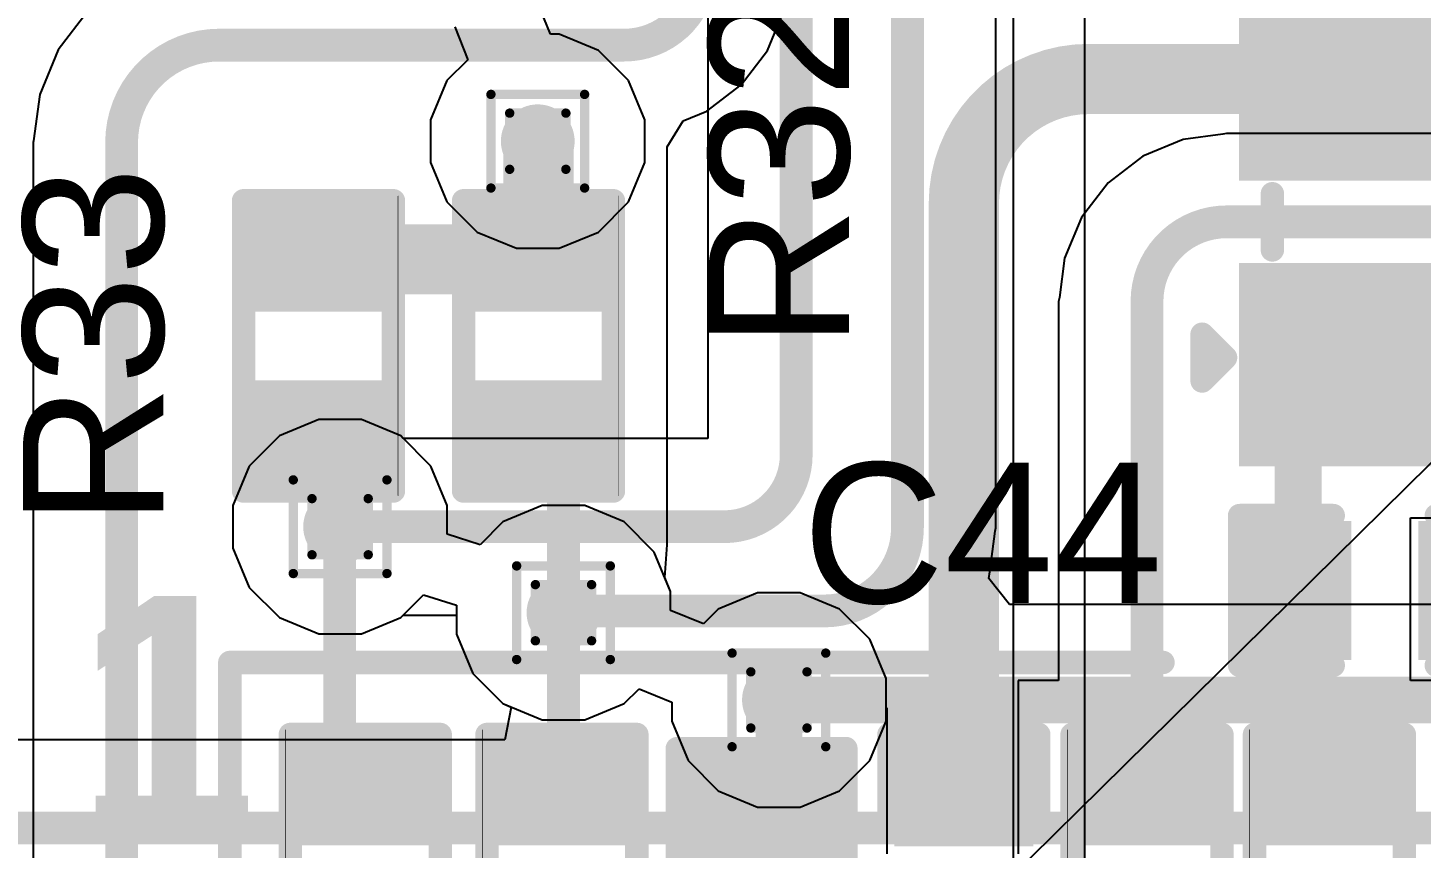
# Model space of a CAD drawing. Header units: inches. Extents: x -12 to 5357, y -8 to 5291.
# Drawn here: x 24.15 to 31.7, y 36.71 to 41.16 of the extents above; entities that cross this region are included whole.
import ezdxf

# ---------------------------------------------------------------- set-up
doc = ezdxf.new("R2010")
doc.units = ezdxf.units.IN
for name, color, linetype in [('Bottom Layer', 5, 'Continuous'), ('Drill Drawing', 1, 'Continuous'), ('Ground', 16, 'Continuous'), ('Power', 76, 'Continuous'), ('Top Layer', 1, 'Continuous'), ('Top Overlay', 2, 'Continuous'), ('Top Paste', 8, 'Continuous'), ('Top Solder', 216, 'Continuous'), ('Via Holes', 16, 'Continuous')]:
    doc.layers.add(name, color=color, linetype=linetype)
doc.styles.add('Arial', font='', dxfattribs={"height": 0.2})
doc.styles.add('Arial_Bold', font='', dxfattribs={"height": 0.2})
doc.styles.get('Arial').set_extended_font_data('Arial')
doc.styles.get('Arial_Bold').set_extended_font_data('Arial', bold=True)

# ---------------------------------------------------------------- blocks, each defined once
blk = doc.blocks.new('SMD2520_4P_1')
at = {"layer": 'Top Layer'}
for points in [[(-1.425, 1.225), (-0.425, 1.225), (-0.425, 0.325), (-1.425, 0.325)], [(0.425, 1.225), (1.425, 1.225), (1.425, 0.325), (0.425, 0.325)], [(-1.425, -0.325), (-0.425, -0.325), (-0.425, -1.225), (-1.425, -1.225)], [(0.425, -0.325), (1.425, -0.325), (1.425, -1.225), (0.425, -1.225)]]:
    blk.add_hatch(color=1, dxfattribs=at).paths.add_polyline_path(points)
at = {"layer": 'Top Paste'}
for points in [[(-1.425, 1.225), (-0.425, 1.225), (-0.425, 0.325), (-1.425, 0.325)], [(0.425, 1.225), (1.425, 1.225), (1.425, 0.325), (0.425, 0.325)], [(-1.425, -0.325), (-0.425, -0.325), (-0.425, -1.225), (-1.425, -1.225)], [(0.425, -0.325), (1.425, -0.325), (1.425, -1.225), (0.425, -1.225)]]:
    blk.add_hatch(color=8, dxfattribs=at).paths.add_polyline_path(points)
at = {"layer": 'Top Solder'}
for points in [[(-1.5266, 1.3266), (-0.3234, 1.3266), (-0.3234, 0.2234), (-1.5266, 0.2234)], [(0.3234, 1.3266), (1.5266, 1.3266), (1.5266, 0.2234), (0.3234, 0.2234)], [(-1.5266, -0.2234), (-0.3234, -0.2234), (-0.3234, -1.3266), (-1.5266, -1.3266)], [(0.3234, -0.2234), (1.5266, -0.2234), (1.5266, -1.3266), (0.3234, -1.3266)]]:
    blk.add_hatch(color=216, dxfattribs=at).paths.add_polyline_path(points)
at = {"layer": 'Top Overlay', "const_width": 0.127}
for points in [[(-0.2286, 1.0922), (0.2032, 1.0922)], [(-1.3462, -0.1524), (-1.3462, 0.1524)], [(1.3462, 0.1524), (1.3462, -0.1524)], [(-1.7272, -0.6096), (-1.6002, -0.7366)], [(-1.7272, -0.8636), (-1.7272, -0.6096)], [(-1.7272, -0.8636), (-1.6002, -0.7366)], [(-0.2286, -1.0922), (0.2032, -1.0922)]]:
    blk.add_lwpolyline(points, dxfattribs=at)
at = {"layer": 'Top Overlay', "const_width": 0.0635}
for points in [[(-0.2604, 1.0922, 1), (-0.1969, 1.0922, 1)], [(0.1714, 1.0922, 1), (0.2349, 1.0922, 1)], [(-1.378, 0.1524, 1), (-1.3144, 0.1524, 1)], [(1.3144, 0.1524, 1), (1.378, 0.1524, 1)], [(-1.378, -0.1524, 1), (-1.3145, -0.1524, 1)], [(1.3145, -0.1524, 1), (1.378, -0.1524, 1)], [(-1.759, -0.6096, 1), (-1.6955, -0.6096, 1)], [(-1.759, -0.6096, 1), (-1.6955, -0.6096, 1)], [(-1.632, -0.7366, 1), (-1.5684, -0.7366, 1)], [(-1.632, -0.7366, 1), (-1.5684, -0.7366, 1)], [(-1.759, -0.8636, 1), (-1.6955, -0.8636, 1)], [(-1.759, -0.8636, 1), (-1.6955, -0.8636, 1)], [(-0.2604, -1.0922, 1), (-0.1969, -1.0922, 1)], [(0.1714, -1.0922, 1), (0.2349, -1.0922, 1)]]:
    blk.add_lwpolyline(points, format="xyb", close=True, dxfattribs=at)
blk = doc.blocks.new('IND_0402_8')
at = {"layer": 'Top Layer'}
for points in [[(-0.55, 0.3), (-0.15, 0.3), (-0.15, -0.3), (-0.55, -0.3)], [(0.15, 0.3), (0.55, 0.3), (0.55, -0.3), (0.15, -0.3)]]:
    blk.add_hatch(color=1, dxfattribs=at).paths.add_polyline_path(points)
at = {"layer": 'Top Paste'}
for points in [[(-0.55, 0.3), (-0.15, 0.3), (-0.15, -0.3), (-0.55, -0.3)], [(0.15, 0.3), (0.55, 0.3), (0.55, -0.3), (0.15, -0.3)]]:
    blk.add_hatch(color=8, dxfattribs=at).paths.add_polyline_path(points)
at = {"layer": 'Top Solder'}
for points in [[(-0.6516, 0.4016), (-0.0484, 0.4016), (-0.0484, -0.4016), (-0.6516, -0.4016)], [(0.0484, 0.4016), (0.6516, 0.4016), (0.6516, -0.4016), (0.0484, -0.4016)]]:
    blk.add_hatch(color=216, dxfattribs=at).paths.add_polyline_path(points)
at = {"layer": 'Top Overlay', "const_width": 0.127}
for points in [[(-0.3048, 0.4572), (-0.7112, 0.4572)], [(-0.7112, -0.4572), (-0.7112, 0.4572)], [(0.7112, 0.4572), (-0.3048, 0.4572)], [(0.7112, -0.4572), (0.7112, 0.4572)], [(-0.3048, -0.4572), (-0.7112, -0.4572)], [(0.7112, -0.4572), (-0.3048, -0.4572)]]:
    blk.add_lwpolyline(points, dxfattribs=at)
at = {"layer": 'Top Overlay', "const_width": 0.0635}
for points in [[(-0.7429, 0.4572, 1), (-0.6794, 0.4572, 1)], [(-0.7429, 0.4572, 1), (-0.6794, 0.4572, 1)], [(-0.3366, 0.4572, 1), (-0.2731, 0.4572, 1)], [(-0.3366, 0.4572, 1), (-0.2731, 0.4572, 1)], [(0.6794, 0.4572, 1), (0.7429, 0.4572, 1)], [(0.6794, 0.4572, 1), (0.7429, 0.4572, 1)], [(-0.7429, -0.4572, 1), (-0.6794, -0.4572, 1)], [(-0.7429, -0.4572, 1), (-0.6794, -0.4572, 1)], [(-0.3366, -0.4572, 1), (-0.2731, -0.4572, 1)], [(-0.3366, -0.4572, 1), (-0.2731, -0.4572, 1)], [(0.6794, -0.4572, 1), (0.7429, -0.4572, 1)], [(0.6794, -0.4572, 1), (0.7429, -0.4572, 1)]]:
    blk.add_lwpolyline(points, format="xyb", close=True, dxfattribs=at)
blk = doc.blocks.new('14_VSON__4_3__20')
at = {"layer": 'Top Solder'}
blk.add_line((-0.8678, -2.2778), (-5350.8161, -5279.0699), dxfattribs=at)
blk = doc.blocks.new('R___0402_31')
at = {"layer": 'Top Layer'}
for points in [[(-0.6985, -0.3175), (-0.6985, 0.3175), (-0.2413, 0.3175), (-0.2413, -0.3175)], [(0.2413, -0.3175), (0.2413, 0.3175), (0.6985, 0.3175), (0.6985, -0.3175)]]:
    blk.add_hatch(color=1, dxfattribs=at).paths.add_polyline_path(points)
at = {"layer": 'Top Paste'}
for points in [[(-0.6985, -0.3175), (-0.6985, 0.3175), (-0.2413, 0.3175), (-0.2413, -0.3175)], [(0.2413, -0.3175), (0.2413, 0.3175), (0.6985, 0.3175), (0.6985, -0.3175)]]:
    blk.add_hatch(color=8, dxfattribs=at).paths.add_polyline_path(points)
at = {"layer": 'Top Solder'}
for points in [[(-0.7535, -0.3725), (-0.7535, 0.3725), (-0.1863, 0.3725), (-0.1863, -0.3725)], [(0.1863, -0.3725), (0.1863, 0.3725), (0.7535, 0.3725), (0.7535, -0.3725)]]:
    blk.add_hatch(color=216, dxfattribs=at).paths.add_polyline_path(points)
at = {"layer": 'Top Overlay'}
for points, const_width in [([(-0.7874, -0.4064), (-0.7874, 0.4064)], 0.127), ([(0.7874, 0.4064), (-0.7874, 0.4064)], 0.127), ([(0.7874, -0.4064), (0.7874, 0.4064)], 0.127), ([(0.7874, -0.4064), (-0.7874, -0.4064)], 0.127), ([(-0.8128, -0.4318), (0.8128, -0.4318)], 0.00323)]:
    blk.add_lwpolyline(points, dxfattribs=dict(at, const_width=const_width))
for points, const_width in [([(-0.8191, 0.4064, 1), (-0.7556, 0.4064, 1)], 0.0635), ([(-0.8191, 0.4064, 1), (-0.7556, 0.4064, 1)], 0.0635), ([(0.7556, 0.4064, 1), (0.8191, 0.4064, 1)], 0.0635), ([(0.7556, 0.4064, 1), (0.8191, 0.4064, 1)], 0.0635), ([(-0.8191, -0.4064, 1), (-0.7556, -0.4064, 1)], 0.0635), ([(-0.8191, -0.4064, 1), (-0.7556, -0.4064, 1)], 0.0635), ([(0.7556, -0.4064, 1), (0.8191, -0.4064, 1)], 0.0635), ([(0.7556, -0.4064, 1), (0.8191, -0.4064, 1)], 0.0635), ([(-0.8136, -0.4318, 1), (-0.812, -0.4318, 1)], 0.00161), ([(0.812, -0.4318, 1), (0.8136, -0.4318, 1)], 0.00161)]:
    blk.add_lwpolyline(points, format="xyb", close=True, dxfattribs=dict(at, const_width=const_width))
blk = doc.blocks.new('R___0402_32')
at = {"layer": 'Top Layer'}
for points in [[(-0.6985, -0.3175), (-0.6985, 0.3175), (-0.2413, 0.3175), (-0.2413, -0.3175)], [(0.2413, -0.3175), (0.2413, 0.3175), (0.6985, 0.3175), (0.6985, -0.3175)]]:
    blk.add_hatch(color=1, dxfattribs=at).paths.add_polyline_path(points)
at = {"layer": 'Top Paste'}
for points in [[(-0.6985, -0.3175), (-0.6985, 0.3175), (-0.2413, 0.3175), (-0.2413, -0.3175)], [(0.2413, -0.3175), (0.2413, 0.3175), (0.6985, 0.3175), (0.6985, -0.3175)]]:
    blk.add_hatch(color=8, dxfattribs=at).paths.add_polyline_path(points)
at = {"layer": 'Top Solder'}
for points in [[(-0.7535, -0.3725), (-0.7535, 0.3725), (-0.1863, 0.3725), (-0.1863, -0.3725)], [(0.1863, -0.3725), (0.1863, 0.3725), (0.7535, 0.3725), (0.7535, -0.3725)]]:
    blk.add_hatch(color=216, dxfattribs=at).paths.add_polyline_path(points)
at = {"layer": 'Top Overlay'}
for points, const_width in [([(0.7874, 0.4064), (-0.7874, 0.4064)], 0.127), ([(-0.7874, -0.4064), (-0.7874, 0.4064)], 0.127), ([(0.7874, -0.4064), (0.7874, 0.4064)], 0.127), ([(0.7874, -0.4064), (-0.7874, -0.4064)], 0.127), ([(0.8128, -0.4318), (-0.8128, -0.4318)], 0.00323)]:
    blk.add_lwpolyline(points, dxfattribs=dict(at, const_width=const_width))
for points, const_width in [([(-0.8191, 0.4064, 1), (-0.7556, 0.4064, 1)], 0.0635), ([(-0.8191, 0.4064, 1), (-0.7556, 0.4064, 1)], 0.0635), ([(0.7556, 0.4064, 1), (0.8191, 0.4064, 1)], 0.0635), ([(0.7556, 0.4064, 1), (0.8191, 0.4064, 1)], 0.0635), ([(-0.8191, -0.4064, 1), (-0.7556, -0.4064, 1)], 0.0635), ([(-0.8191, -0.4064, 1), (-0.7556, -0.4064, 1)], 0.0635), ([(0.7556, -0.4064, 1), (0.8191, -0.4064, 1)], 0.0635), ([(0.7556, -0.4064, 1), (0.8191, -0.4064, 1)], 0.0635), ([(-0.8136, -0.4318, 1), (-0.812, -0.4318, 1)], 0.00161), ([(0.812, -0.4318, 1), (0.8136, -0.4318, 1)], 0.00161)]:
    blk.add_lwpolyline(points, format="xyb", close=True, dxfattribs=dict(at, const_width=const_width))
blk = doc.blocks.new('R___0402_36')
at = {"layer": 'Top Layer'}
for points in [[(-0.6985, -0.3175), (-0.6985, 0.3175), (-0.2413, 0.3175), (-0.2413, -0.3175)], [(0.2413, -0.3175), (0.2413, 0.3175), (0.6985, 0.3175), (0.6985, -0.3175)]]:
    blk.add_hatch(color=1, dxfattribs=at).paths.add_polyline_path(points)
at = {"layer": 'Top Paste'}
for points in [[(-0.6985, -0.3175), (-0.6985, 0.3175), (-0.2413, 0.3175), (-0.2413, -0.3175)], [(0.2413, -0.3175), (0.2413, 0.3175), (0.6985, 0.3175), (0.6985, -0.3175)]]:
    blk.add_hatch(color=8, dxfattribs=at).paths.add_polyline_path(points)
at = {"layer": 'Top Solder'}
for points in [[(-0.7535, -0.3725), (-0.7535, 0.3725), (-0.1863, 0.3725), (-0.1863, -0.3725)], [(0.1863, -0.3725), (0.1863, 0.3725), (0.7535, 0.3725), (0.7535, -0.3725)]]:
    blk.add_hatch(color=216, dxfattribs=at).paths.add_polyline_path(points)
at = {"layer": 'Top Overlay'}
for points, const_width in [([(-0.7874, 0.4064), (0.7874, 0.4064)], 0.127), ([(-0.7874, 0.4064), (-0.7874, -0.4064)], 0.127), ([(0.7874, 0.4064), (0.7874, -0.4064)], 0.127), ([(-0.7874, -0.4064), (0.7874, -0.4064)], 0.127), ([(-0.8128, -0.4318), (0.8128, -0.4318)], 0.00323)]:
    blk.add_lwpolyline(points, dxfattribs=dict(at, const_width=const_width))
for points, const_width in [([(-0.8191, 0.4064, 1), (-0.7556, 0.4064, 1)], 0.0635), ([(-0.8191, 0.4064, 1), (-0.7556, 0.4064, 1)], 0.0635), ([(0.7556, 0.4064, 1), (0.8191, 0.4064, 1)], 0.0635), ([(0.7556, 0.4064, 1), (0.8191, 0.4064, 1)], 0.0635), ([(-0.8191, -0.4064, 1), (-0.7556, -0.4064, 1)], 0.0635), ([(-0.8191, -0.4064, 1), (-0.7556, -0.4064, 1)], 0.0635), ([(0.7556, -0.4064, 1), (0.8191, -0.4064, 1)], 0.0635), ([(0.7556, -0.4064, 1), (0.8191, -0.4064, 1)], 0.0635), ([(-0.8136, -0.4318, 1), (-0.812, -0.4318, 1)], 0.00161), ([(0.812, -0.4318, 1), (0.8136, -0.4318, 1)], 0.00161)]:
    blk.add_lwpolyline(points, format="xyb", close=True, dxfattribs=dict(at, const_width=const_width))
blk = doc.blocks.new('R___0402_37')
at = {"layer": 'Top Layer'}
for points in [[(-0.6985, -0.3175), (-0.6985, 0.3175), (-0.2413, 0.3175), (-0.2413, -0.3175)], [(0.2413, -0.3175), (0.2413, 0.3175), (0.6985, 0.3175), (0.6985, -0.3175)]]:
    blk.add_hatch(color=1, dxfattribs=at).paths.add_polyline_path(points)
at = {"layer": 'Top Paste'}
for points in [[(-0.6985, -0.3175), (-0.6985, 0.3175), (-0.2413, 0.3175), (-0.2413, -0.3175)], [(0.2413, -0.3175), (0.2413, 0.3175), (0.6985, 0.3175), (0.6985, -0.3175)]]:
    blk.add_hatch(color=8, dxfattribs=at).paths.add_polyline_path(points)
at = {"layer": 'Top Solder'}
for points in [[(-0.7535, -0.3725), (-0.7535, 0.3725), (-0.1863, 0.3725), (-0.1863, -0.3725)], [(0.1863, -0.3725), (0.1863, 0.3725), (0.7535, 0.3725), (0.7535, -0.3725)]]:
    blk.add_hatch(color=216, dxfattribs=at).paths.add_polyline_path(points)
at = {"layer": 'Top Overlay'}
for points, const_width in [([(-0.7874, 0.4064), (0.7874, 0.4064)], 0.127), ([(-0.7874, 0.4064), (-0.7874, -0.4064)], 0.127), ([(0.7874, 0.4064), (0.7874, -0.4064)], 0.127), ([(-0.7874, -0.4064), (0.7874, -0.4064)], 0.127), ([(-0.8128, -0.4318), (0.8128, -0.4318)], 0.00323)]:
    blk.add_lwpolyline(points, dxfattribs=dict(at, const_width=const_width))
for points, const_width in [([(-0.8191, 0.4064, 1), (-0.7556, 0.4064, 1)], 0.0635), ([(-0.8191, 0.4064, 1), (-0.7556, 0.4064, 1)], 0.0635), ([(0.7556, 0.4064, 1), (0.8191, 0.4064, 1)], 0.0635), ([(0.7556, 0.4064, 1), (0.8191, 0.4064, 1)], 0.0635), ([(-0.8191, -0.4064, 1), (-0.7556, -0.4064, 1)], 0.0635), ([(-0.8191, -0.4064, 1), (-0.7556, -0.4064, 1)], 0.0635), ([(0.7556, -0.4064, 1), (0.8191, -0.4064, 1)], 0.0635), ([(0.7556, -0.4064, 1), (0.8191, -0.4064, 1)], 0.0635), ([(-0.8136, -0.4318, 1), (-0.812, -0.4318, 1)], 0.00161), ([(0.812, -0.4318, 1), (0.8136, -0.4318, 1)], 0.00161)]:
    blk.add_lwpolyline(points, format="xyb", close=True, dxfattribs=dict(at, const_width=const_width))
blk = doc.blocks.new('R___0402_45')
at = {"layer": 'Top Layer'}
for points in [[(-0.6985, -0.3175), (-0.6985, 0.3175), (-0.2413, 0.3175), (-0.2413, -0.3175)], [(0.2413, -0.3175), (0.2413, 0.3175), (0.6985, 0.3175), (0.6985, -0.3175)]]:
    blk.add_hatch(color=1, dxfattribs=at).paths.add_polyline_path(points)
at = {"layer": 'Top Paste'}
for points in [[(-0.6985, -0.3175), (-0.6985, 0.3175), (-0.2413, 0.3175), (-0.2413, -0.3175)], [(0.2413, -0.3175), (0.2413, 0.3175), (0.6985, 0.3175), (0.6985, -0.3175)]]:
    blk.add_hatch(color=8, dxfattribs=at).paths.add_polyline_path(points)
at = {"layer": 'Top Solder'}
for points in [[(-0.7535, -0.3725), (-0.7535, 0.3725), (-0.1863, 0.3725), (-0.1863, -0.3725)], [(0.1863, -0.3725), (0.1863, 0.3725), (0.7535, 0.3725), (0.7535, -0.3725)]]:
    blk.add_hatch(color=216, dxfattribs=at).paths.add_polyline_path(points)
at = {"layer": 'Top Overlay'}
for points, const_width in [([(0.7874, 0.4064), (-0.7874, 0.4064)], 0.127), ([(-0.7874, -0.4064), (-0.7874, 0.4064)], 0.127), ([(0.7874, -0.4064), (0.7874, 0.4064)], 0.127), ([(0.7874, -0.4064), (-0.7874, -0.4064)], 0.127), ([(0.8128, -0.4318), (-0.8128, -0.4318)], 0.00323)]:
    blk.add_lwpolyline(points, dxfattribs=dict(at, const_width=const_width))
for points, const_width in [([(-0.8191, 0.4064, 1), (-0.7556, 0.4064, 1)], 0.0635), ([(-0.8191, 0.4064, 1), (-0.7556, 0.4064, 1)], 0.0635), ([(0.7556, 0.4064, 1), (0.8191, 0.4064, 1)], 0.0635), ([(0.7556, 0.4064, 1), (0.8191, 0.4064, 1)], 0.0635), ([(-0.8191, -0.4064, 1), (-0.7556, -0.4064, 1)], 0.0635), ([(-0.8191, -0.4064, 1), (-0.7556, -0.4064, 1)], 0.0635), ([(0.7556, -0.4064, 1), (0.8191, -0.4064, 1)], 0.0635), ([(0.7556, -0.4064, 1), (0.8191, -0.4064, 1)], 0.0635), ([(-0.8136, -0.4318, 1), (-0.812, -0.4318, 1)], 0.00161), ([(0.812, -0.4318, 1), (0.8136, -0.4318, 1)], 0.00161)]:
    blk.add_lwpolyline(points, format="xyb", close=True, dxfattribs=dict(at, const_width=const_width))
blk = doc.blocks.new('R___0402_46')
at = {"layer": 'Top Layer'}
for points in [[(-0.6985, -0.3175), (-0.6985, 0.3175), (-0.2413, 0.3175), (-0.2413, -0.3175)], [(0.2413, -0.3175), (0.2413, 0.3175), (0.6985, 0.3175), (0.6985, -0.3175)]]:
    blk.add_hatch(color=1, dxfattribs=at).paths.add_polyline_path(points)
at = {"layer": 'Top Paste'}
for points in [[(-0.6985, -0.3175), (-0.6985, 0.3175), (-0.2413, 0.3175), (-0.2413, -0.3175)], [(0.2413, -0.3175), (0.2413, 0.3175), (0.6985, 0.3175), (0.6985, -0.3175)]]:
    blk.add_hatch(color=8, dxfattribs=at).paths.add_polyline_path(points)
at = {"layer": 'Top Solder'}
for points in [[(-0.7535, -0.3725), (-0.7535, 0.3725), (-0.1863, 0.3725), (-0.1863, -0.3725)], [(0.1863, -0.3725), (0.1863, 0.3725), (0.7535, 0.3725), (0.7535, -0.3725)]]:
    blk.add_hatch(color=216, dxfattribs=at).paths.add_polyline_path(points)
at = {"layer": 'Top Overlay'}
for points, const_width in [([(0.7874, 0.4064), (-0.7874, 0.4064)], 0.127), ([(-0.7874, -0.4064), (-0.7874, 0.4064)], 0.127), ([(0.7874, -0.4064), (0.7874, 0.4064)], 0.127), ([(0.7874, -0.4064), (-0.7874, -0.4064)], 0.127), ([(0.8128, -0.4318), (-0.8128, -0.4318)], 0.00323)]:
    blk.add_lwpolyline(points, dxfattribs=dict(at, const_width=const_width))
for points, const_width in [([(-0.8191, 0.4064, 1), (-0.7556, 0.4064, 1)], 0.0635), ([(-0.8191, 0.4064, 1), (-0.7556, 0.4064, 1)], 0.0635), ([(0.7556, 0.4064, 1), (0.8191, 0.4064, 1)], 0.0635), ([(0.7556, 0.4064, 1), (0.8191, 0.4064, 1)], 0.0635), ([(-0.8191, -0.4064, 1), (-0.7556, -0.4064, 1)], 0.0635), ([(-0.8191, -0.4064, 1), (-0.7556, -0.4064, 1)], 0.0635), ([(0.7556, -0.4064, 1), (0.8191, -0.4064, 1)], 0.0635), ([(0.7556, -0.4064, 1), (0.8191, -0.4064, 1)], 0.0635), ([(-0.8136, -0.4318, 1), (-0.812, -0.4318, 1)], 0.00161), ([(0.812, -0.4318, 1), (0.8136, -0.4318, 1)], 0.00161)]:
    blk.add_lwpolyline(points, format="xyb", close=True, dxfattribs=dict(at, const_width=const_width))
blk = doc.blocks.new('C___0402_86')
at = {"layer": 'Top Layer'}
for points in [[(-0.6985, -0.3175), (-0.6985, 0.3175), (-0.2413, 0.3175), (-0.2413, -0.3175)], [(0.2413, -0.3175), (0.2413, 0.3175), (0.6985, 0.3175), (0.6985, -0.3175)]]:
    blk.add_hatch(color=1, dxfattribs=at).paths.add_polyline_path(points)
at = {"layer": 'Top Paste'}
for points in [[(-0.6985, -0.3175), (-0.6985, 0.3175), (-0.2413, 0.3175), (-0.2413, -0.3175)], [(0.2413, -0.3175), (0.2413, 0.3175), (0.6985, 0.3175), (0.6985, -0.3175)]]:
    blk.add_hatch(color=8, dxfattribs=at).paths.add_polyline_path(points)
at = {"layer": 'Top Solder'}
for points in [[(-0.7585, -0.3775), (-0.7585, 0.3775), (-0.1813, 0.3775), (-0.1813, -0.3775)], [(0.1813, -0.3775), (0.1813, 0.3775), (0.7585, 0.3775), (0.7585, -0.3775)]]:
    blk.add_hatch(color=216, dxfattribs=at).paths.add_polyline_path(points)
at = {"layer": 'Top Overlay', "const_width": 0.127}
for points in [[(-0.7874, 0.4064), (-0.7874, -0.4064)], [(-0.2794, 0.4064), (-0.7874, 0.4064)], [(0.7874, 0.4064), (0.2794, 0.4064)], [(0.7874, 0.4064), (0.7874, -0.4064)], [(-0.2794, -0.4064), (-0.7874, -0.4064)], [(0.7874, -0.4064), (0.2794, -0.4064)]]:
    blk.add_lwpolyline(points, dxfattribs=at)
at = {"layer": 'Top Overlay', "const_width": 0.0635}
for points in [[(-0.8191, 0.4064, 1), (-0.7556, 0.4064, 1)], [(-0.8191, 0.4064, 1), (-0.7556, 0.4064, 1)], [(-0.3111, 0.4064, 1), (-0.2477, 0.4064, 1)], [(0.2477, 0.4064, 1), (0.3111, 0.4064, 1)], [(0.7556, 0.4064, 1), (0.8191, 0.4064, 1)], [(0.7556, 0.4064, 1), (0.8191, 0.4064, 1)], [(-0.8191, -0.4064, 1), (-0.7556, -0.4064, 1)], [(-0.8191, -0.4064, 1), (-0.7556, -0.4064, 1)], [(-0.3111, -0.4064, 1), (-0.2477, -0.4064, 1)], [(0.2477, -0.4064, 1), (0.3111, -0.4064, 1)], [(0.7556, -0.4064, 1), (0.8191, -0.4064, 1)], [(0.7556, -0.4064, 1), (0.8191, -0.4064, 1)]]:
    blk.add_lwpolyline(points, format="xyb", close=True, dxfattribs=at)
blk = doc.blocks.new('C___0402_100')
at = {"layer": 'Top Layer'}
for points in [[(-0.6985, -0.3175), (-0.6985, 0.3175), (-0.2413, 0.3175), (-0.2413, -0.3175)], [(0.2413, -0.3175), (0.2413, 0.3175), (0.6985, 0.3175), (0.6985, -0.3175)]]:
    blk.add_hatch(color=1, dxfattribs=at).paths.add_polyline_path(points)
at = {"layer": 'Top Paste'}
for points in [[(-0.6985, -0.3175), (-0.6985, 0.3175), (-0.2413, 0.3175), (-0.2413, -0.3175)], [(0.2413, -0.3175), (0.2413, 0.3175), (0.6985, 0.3175), (0.6985, -0.3175)]]:
    blk.add_hatch(color=8, dxfattribs=at).paths.add_polyline_path(points)
at = {"layer": 'Top Solder'}
for points in [[(-0.7585, -0.3775), (-0.7585, 0.3775), (-0.1813, 0.3775), (-0.1813, -0.3775)], [(0.1813, -0.3775), (0.1813, 0.3775), (0.7585, 0.3775), (0.7585, -0.3775)]]:
    blk.add_hatch(color=216, dxfattribs=at).paths.add_polyline_path(points)
at = {"layer": 'Top Overlay', "const_width": 0.127}
for points in [[(-0.2794, 0.4064), (-0.7874, 0.4064)], [(-0.7874, -0.4064), (-0.7874, 0.4064)], [(0.7874, 0.4064), (0.2794, 0.4064)], [(0.7874, -0.4064), (0.7874, 0.4064)], [(-0.2794, -0.4064), (-0.7874, -0.4064)], [(0.7874, -0.4064), (0.2794, -0.4064)]]:
    blk.add_lwpolyline(points, dxfattribs=at)
at = {"layer": 'Top Overlay', "const_width": 0.0635}
for points in [[(-0.8191, 0.4064, 1), (-0.7556, 0.4064, 1)], [(-0.8191, 0.4064, 1), (-0.7556, 0.4064, 1)], [(-0.3111, 0.4064, 1), (-0.2477, 0.4064, 1)], [(0.2477, 0.4064, 1), (0.3111, 0.4064, 1)], [(0.7556, 0.4064, 1), (0.8191, 0.4064, 1)], [(0.7556, 0.4064, 1), (0.8191, 0.4064, 1)], [(-0.8191, -0.4064, 1), (-0.7556, -0.4064, 1)], [(-0.8191, -0.4064, 1), (-0.7556, -0.4064, 1)], [(-0.3111, -0.4064, 1), (-0.2477, -0.4064, 1)], [(0.2477, -0.4064, 1), (0.3111, -0.4064, 1)], [(0.7556, -0.4064, 1), (0.8191, -0.4064, 1)], [(0.7556, -0.4064, 1), (0.8191, -0.4064, 1)]]:
    blk.add_lwpolyline(points, format="xyb", close=True, dxfattribs=at)

msp = doc.modelspace()

# ---------------------------------------------------------------- hatches: boundary and pattern name
at = {"layer": 'Bottom Layer'}
h = msp.add_hatch(color=5, dxfattribs=at)
edge = h.paths.add_edge_path()
edge.add_arc((26.9116, 40.547), 0.2, 0, 360)
h = msp.add_hatch(color=5, dxfattribs=at)
edge = h.paths.add_edge_path()
edge.add_arc((25.8396, 38.4556), 0.2, 0, 360)
h = msp.add_hatch(color=5, dxfattribs=at)
edge = h.paths.add_edge_path()
edge.add_arc((27.051, 37.9889), 0.2, 0, 360)
h = msp.add_hatch(color=5, dxfattribs=at)
edge = h.paths.add_edge_path()
edge.add_arc((28.2194, 37.5158), 0.2, 0, 360)
at = {"layer": 'Ground'}
h = msp.add_hatch(color=16, dxfattribs=at)
edge = h.paths.add_edge_path()
edge.add_arc((26.9116, 40.547), 0.2, 0, 360)
h = msp.add_hatch(color=16, dxfattribs=at)
edge = h.paths.add_edge_path()
edge.add_arc((25.8396, 38.4556), 0.2, 0, 360)
h = msp.add_hatch(color=16, dxfattribs=at)
edge = h.paths.add_edge_path()
edge.add_arc((27.051, 37.9889), 0.2, 0, 360)
h = msp.add_hatch(color=16, dxfattribs=at)
edge = h.paths.add_edge_path()
edge.add_arc((28.2194, 37.5158), 0.2, 0, 360)
at = {"layer": 'Power'}
h = msp.add_hatch(color=76, dxfattribs=at)
edge = h.paths.add_edge_path()
edge.add_arc((26.9116, 40.547), 0.2, 0, 360)
h = msp.add_hatch(color=76, dxfattribs=at)
edge = h.paths.add_edge_path()
edge.add_arc((25.8396, 38.4556), 0.2, 0, 360)
h = msp.add_hatch(color=76, dxfattribs=at)
edge = h.paths.add_edge_path()
edge.add_arc((27.051, 37.9889), 0.2, 0, 360)
h = msp.add_hatch(color=76, dxfattribs=at)
edge = h.paths.add_edge_path()
edge.add_arc((28.2194, 37.5158), 0.2, 0, 360)
at = {"layer": 'Top Layer'}
h = msp.add_hatch(color=1, dxfattribs=at)
edge = h.paths.add_edge_path()
edge.add_arc((26.9116, 40.547), 0.2, 0, 360)
h = msp.add_hatch(color=1, dxfattribs=at)
edge = h.paths.add_edge_path()
edge.add_arc((25.8396, 38.4556), 0.2, 0, 360)
h = msp.add_hatch(color=1, dxfattribs=at)
edge = h.paths.add_edge_path()
edge.add_arc((27.051, 37.9889), 0.2, 0, 360)
h = msp.add_hatch(color=1, dxfattribs=at)
edge = h.paths.add_edge_path()
edge.add_arc((28.2194, 37.5158), 0.2, 0, 360)
at = {"layer": 'Via Holes'}
h = msp.add_hatch(color=7, dxfattribs=at)
edge = h.paths.add_edge_path()
edge.add_arc((26.9116, 40.547), 0.1, 0, 360)
h = msp.add_hatch(color=7, dxfattribs=at)
edge = h.paths.add_edge_path()
edge.add_arc((25.8396, 38.4556), 0.1, 0, 360)
h = msp.add_hatch(color=7, dxfattribs=at)
edge = h.paths.add_edge_path()
edge.add_arc((27.051, 37.9889), 0.1, 0, 360)
h = msp.add_hatch(color=7, dxfattribs=at)
edge = h.paths.add_edge_path()
edge.add_arc((28.2194, 37.5158), 0.1, 0, 360)

# ---------------------------------------------------------------- linework, layer by layer
at = {"layer": 'Bottom Layer'}
for p, q in [((29.3955, 38.4497), (29.3955, 53.1)), ((27.834, 48.6865), (27.834, 38.9347)), ((26.9798, 41.128), (26.9086, 41.3058)), ((26.4609, 41.167), (26.5322, 40.9892)), ((27.0272, 41.128), (26.9798, 41.128)), ((27.2407, 41.0395), (27.0272, 41.128)), ((27.4042, 40.8761), (27.2407, 41.0395)), ((26.5322, 40.9892), (26.4191, 40.8761)), ((26.4191, 40.8761), (26.3306, 40.6626)), ((27.4926, 40.6626), (27.4042, 40.8761)), ((26.3306, 40.6626), (26.3306, 40.4314)), ((27.4926, 40.4314), (27.4926, 40.6626)), ((26.3306, 40.4314), (26.4191, 40.2179)), ((27.4042, 40.2179), (27.4926, 40.4314)), ((26.4191, 40.2179), (26.5825, 40.0545)), ((27.2407, 40.0545), (27.4042, 40.2179)), ((26.5825, 40.0545), (26.7961, 39.966)), ((27.0272, 39.966), (27.2407, 40.0545)), ((26.7961, 39.966), (27.0272, 39.966)), ((25.724, 39.0366), (25.5104, 38.9481)), ((25.9551, 39.0366), (25.724, 39.0366)), ((26.1687, 38.9481), (25.9551, 39.0366)), ((25.5104, 38.9481), (25.347, 38.7847)), ((26.1821, 38.9347), (26.1687, 38.9481)), ((27.834, 38.9347), (26.1821, 38.9347)), ((25.347, 38.7847), (25.2586, 38.5712)), ((25.2586, 38.5712), (25.2586, 38.34)), ((29.3629, 38.2116), (29.3918, 38.431)), ((29.3918, 38.431), (29.3955, 38.4497)), ((25.2586, 38.34), (25.347, 38.1265)), ((29.3585, 38.1737), (29.3629, 38.2116)), ((29.4698, 38.0338), (29.3585, 38.1737)), ((25.347, 38.1265), (25.5104, 37.9631)), ((34.8633, 38.0338), (29.4698, 38.0338)), ((25.5104, 37.9631), (25.724, 37.8746)), ((25.9551, 37.8746), (26.1687, 37.9631)), ((26.1687, 37.9631), (26.1821, 37.9765)), ((26.1821, 37.9765), (26.47, 37.9765)), ((26.47, 37.9765), (26.47, 37.8733)), ((25.724, 37.8746), (25.9551, 37.8746)), ((26.47, 37.8733), (26.5585, 37.6598)), ((26.5585, 37.6598), (26.7219, 37.4964)), ((26.7219, 37.4964), (26.7679, 37.4773)), ((26.7679, 37.4773), (26.7325, 37.2995)), ((26.7325, 37.2995), (24.001, 37.2995))]:
    msp.add_line(p, q, dxfattribs=at)
for points, const_width in [([(28.9164, 38.4497), (28.9164, 53.1)], 0.1778), ([(28.3132, 38.8448), (28.3132, 50.2998)], 0.1778), ([(25.8396, 38.4556), (27.9239, 38.4556)], 0.1778), ([(27.051, 37.9984), (28.4651, 37.9984)], 0.1778), ([(28.2194, 37.5158), (34.8633, 37.5158)], 0.254), ([(23.9145, 36.8204), (33.4615, 36.8204)], 0.1778)]:
    msp.add_lwpolyline(points, dxfattribs=dict(at, const_width=const_width))
at = {"layer": 'Bottom Layer', "const_width": 0.1778}
for points in [[(28.3132, 38.8448, -0.414214), (27.9239, 38.4556)], [(28.9164, 38.4497, -0.414214), (28.4651, 37.9984)]]:
    msp.add_lwpolyline(points, format="xyb", dxfattribs=at)
at = {"layer": 'Bottom Layer'}
for points, const_width in [([(28.2687, 38.8448, 1), (28.3576, 38.8448, 1)], 0.0889), ([(28.2687, 38.8448, 1), (28.3576, 38.8448, 1)], 0.0889), ([(25.7951, 38.4556, 1), (25.884, 38.4556, 1)], 0.0889), ([(27.8795, 38.4556, 1), (27.9684, 38.4556, 1)], 0.0889), ([(27.8795, 38.4556, 1), (27.9684, 38.4556, 1)], 0.0889), ([(28.8719, 38.4497, 1), (28.9608, 38.4497, 1)], 0.0889), ([(28.8719, 38.4497, 1), (28.9608, 38.4497, 1)], 0.0889), ([(27.0066, 37.9984, 1), (27.0954, 37.9984, 1)], 0.0889), ([(28.4206, 37.9984, 1), (28.5095, 37.9984, 1)], 0.0889), ([(28.4206, 37.9984, 1), (28.5095, 37.9984, 1)], 0.0889), ([(28.1559, 37.5158, 1), (28.2829, 37.5158, 1)], 0.127)]:
    msp.add_lwpolyline(points, format="xyb", close=True, dxfattribs=dict(at, const_width=const_width))
at = {"layer": 'Drill Drawing', "const_width": 0.0508}
for points in [[(26.6576, 40.801), (27.1656, 40.801)], [(26.6576, 40.293), (26.6576, 40.801)], [(27.1656, 40.293), (27.1656, 40.801)], [(26.7592, 40.6994), (27.064, 40.6994)], [(26.7592, 40.3946), (26.7592, 40.6994)], [(27.064, 40.3946), (27.064, 40.6994)], [(26.7592, 40.3946), (27.064, 40.3946)], [(26.6576, 40.293), (27.1656, 40.293)], [(25.5856, 38.7096), (26.0936, 38.7096)], [(25.5856, 38.2016), (25.5856, 38.7096)], [(26.0936, 38.2016), (26.0936, 38.7096)], [(25.6872, 38.608), (25.992, 38.608)], [(25.6872, 38.3032), (25.6872, 38.608)], [(25.992, 38.3032), (25.992, 38.608)], [(25.6872, 38.3032), (25.992, 38.3032)], [(26.797, 38.2429), (27.305, 38.2429)], [(26.797, 37.7349), (26.797, 38.2429)], [(27.305, 37.7349), (27.305, 38.2429)], [(25.5856, 38.2016), (26.0936, 38.2016)], [(26.8986, 38.1413), (27.2034, 38.1413)], [(26.8986, 37.8365), (26.8986, 38.1413)], [(27.2034, 37.8365), (27.2034, 38.1413)], [(26.8986, 37.8365), (27.2034, 37.8365)], [(27.9654, 37.7698), (28.4734, 37.7698)], [(27.9654, 37.2618), (27.9654, 37.7698)], [(28.4734, 37.2618), (28.4734, 37.7698)], [(26.797, 37.7349), (27.305, 37.7349)], [(28.067, 37.6682), (28.3718, 37.6682)], [(28.067, 37.3634), (28.067, 37.6682)], [(28.3718, 37.3634), (28.3718, 37.6682)], [(28.067, 37.3634), (28.3718, 37.3634)], [(27.9654, 37.2618), (28.4734, 37.2618)]]:
    msp.add_lwpolyline(points, dxfattribs=at)
at = {"layer": 'Drill Drawing', "const_width": 0.0254}
for points in [[(26.6449, 40.801, 1), (26.6703, 40.801, 1)], [(26.6449, 40.801, 1), (26.6703, 40.801, 1)], [(27.1529, 40.801, 1), (27.1783, 40.801, 1)], [(27.1529, 40.801, 1), (27.1783, 40.801, 1)], [(26.7465, 40.6994, 1), (26.7719, 40.6994, 1)], [(26.7465, 40.6994, 1), (26.7719, 40.6994, 1)], [(27.0513, 40.6994, 1), (27.0767, 40.6994, 1)], [(27.0513, 40.6994, 1), (27.0767, 40.6994, 1)], [(26.7465, 40.3946, 1), (26.7719, 40.3946, 1)], [(26.7465, 40.3946, 1), (26.7719, 40.3946, 1)], [(27.0513, 40.3946, 1), (27.0767, 40.3946, 1)], [(27.0513, 40.3946, 1), (27.0767, 40.3946, 1)], [(26.6449, 40.293, 1), (26.6703, 40.293, 1)], [(26.6449, 40.293, 1), (26.6703, 40.293, 1)], [(27.1529, 40.293, 1), (27.1783, 40.293, 1)], [(27.1529, 40.293, 1), (27.1783, 40.293, 1)], [(25.5729, 38.7096, 1), (25.5983, 38.7096, 1)], [(25.5729, 38.7096, 1), (25.5983, 38.7096, 1)], [(26.0809, 38.7096, 1), (26.1063, 38.7096, 1)], [(26.0809, 38.7096, 1), (26.1063, 38.7096, 1)], [(25.6745, 38.608, 1), (25.6999, 38.608, 1)], [(25.6745, 38.608, 1), (25.6999, 38.608, 1)], [(25.9793, 38.608, 1), (26.0047, 38.608, 1)], [(25.9793, 38.608, 1), (26.0047, 38.608, 1)], [(25.6745, 38.3032, 1), (25.6999, 38.3032, 1)], [(25.6745, 38.3032, 1), (25.6999, 38.3032, 1)], [(25.9793, 38.3032, 1), (26.0047, 38.3032, 1)], [(25.9793, 38.3032, 1), (26.0047, 38.3032, 1)], [(26.7843, 38.2429, 1), (26.8097, 38.2429, 1)], [(26.7843, 38.2429, 1), (26.8097, 38.2429, 1)], [(27.2923, 38.2429, 1), (27.3177, 38.2429, 1)], [(27.2923, 38.2429, 1), (27.3177, 38.2429, 1)], [(25.5729, 38.2016, 1), (25.5983, 38.2016, 1)], [(25.5729, 38.2016, 1), (25.5983, 38.2016, 1)], [(26.0809, 38.2016, 1), (26.1063, 38.2016, 1)], [(26.0809, 38.2016, 1), (26.1063, 38.2016, 1)], [(26.8859, 38.1413, 1), (26.9113, 38.1413, 1)], [(26.8859, 38.1413, 1), (26.9113, 38.1413, 1)], [(27.1907, 38.1413, 1), (27.2161, 38.1413, 1)], [(27.1907, 38.1413, 1), (27.2161, 38.1413, 1)], [(26.8859, 37.8365, 1), (26.9113, 37.8365, 1)], [(26.8859, 37.8365, 1), (26.9113, 37.8365, 1)], [(27.1907, 37.8365, 1), (27.2161, 37.8365, 1)], [(27.1907, 37.8365, 1), (27.2161, 37.8365, 1)], [(27.9527, 37.7698, 1), (27.9781, 37.7698, 1)], [(27.9527, 37.7698, 1), (27.9781, 37.7698, 1)], [(28.4607, 37.7698, 1), (28.4861, 37.7698, 1)], [(28.4607, 37.7698, 1), (28.4861, 37.7698, 1)], [(26.7843, 37.7349, 1), (26.8097, 37.7349, 1)], [(26.7843, 37.7349, 1), (26.8097, 37.7349, 1)], [(27.2923, 37.7349, 1), (27.3177, 37.7349, 1)], [(27.2923, 37.7349, 1), (27.3177, 37.7349, 1)], [(28.0543, 37.6682, 1), (28.0797, 37.6682, 1)], [(28.0543, 37.6682, 1), (28.0797, 37.6682, 1)], [(28.3591, 37.6682, 1), (28.3845, 37.6682, 1)], [(28.3591, 37.6682, 1), (28.3845, 37.6682, 1)], [(28.0543, 37.3634, 1), (28.0797, 37.3634, 1)], [(28.0543, 37.3634, 1), (28.0797, 37.3634, 1)], [(28.3591, 37.3634, 1), (28.3845, 37.3634, 1)], [(28.3591, 37.3634, 1), (28.3845, 37.3634, 1)], [(27.9527, 37.2618, 1), (27.9781, 37.2618, 1)], [(27.9527, 37.2618, 1), (27.9781, 37.2618, 1)], [(28.4607, 37.2618, 1), (28.4861, 37.2618, 1)], [(28.4607, 37.2618, 1), (28.4861, 37.2618, 1)]]:
    msp.add_lwpolyline(points, format="xyb", close=True, dxfattribs=at)
at = {"layer": 'Ground'}
for p, q in [((26.9798, 41.128), (26.9086, 41.3058)), ((26.4609, 41.167), (26.5322, 40.9892)), ((27.0272, 41.128), (26.9798, 41.128)), ((27.2407, 41.0395), (27.0272, 41.128)), ((27.4042, 40.8761), (27.2407, 41.0395)), ((26.5322, 40.9892), (26.4191, 40.8761)), ((26.4191, 40.8761), (26.3306, 40.6626)), ((27.4926, 40.6626), (27.4042, 40.8761)), ((26.3306, 40.6626), (26.3306, 40.4314)), ((27.4926, 40.4314), (27.4926, 40.6626)), ((26.3306, 40.4314), (26.4191, 40.2179)), ((27.4042, 40.2179), (27.4926, 40.4314)), ((26.4191, 40.2179), (26.5825, 40.0545)), ((27.2407, 40.0545), (27.4042, 40.2179)), ((26.5825, 40.0545), (26.7961, 39.966)), ((27.0272, 39.966), (27.2407, 40.0545)), ((26.7961, 39.966), (27.0272, 39.966)), ((25.724, 39.0366), (25.5104, 38.9481)), ((25.9551, 39.0366), (25.724, 39.0366)), ((26.1687, 38.9481), (25.9551, 39.0366)), ((25.5104, 38.9481), (25.347, 38.7847)), ((26.3321, 38.7847), (26.1687, 38.9481)), ((25.347, 38.7847), (25.2586, 38.5712)), ((26.4206, 38.5712), (26.3321, 38.7847)), ((25.2586, 38.5712), (25.2586, 38.34)), ((26.4206, 38.4143), (26.4206, 38.5712)), ((26.9354, 38.5699), (26.7219, 38.4814)), ((27.1666, 38.5699), (26.9354, 38.5699)), ((27.3801, 38.4814), (27.1666, 38.5699)), ((26.7219, 38.4814), (26.5984, 38.3579)), ((27.5435, 38.318), (27.3801, 38.4814)), ((26.5984, 38.3579), (26.4206, 38.4143)), ((25.2586, 38.34), (25.347, 38.1265)), ((27.632, 38.1045), (27.5435, 38.318)), ((25.347, 38.1265), (25.5104, 37.9631)), ((26.1687, 37.9631), (26.2922, 38.0866)), ((26.2922, 38.0866), (26.47, 38.0302)), ((27.632, 38.0015), (27.632, 38.1045)), ((28.1038, 38.0968), (27.8903, 38.0083)), ((28.335, 38.0968), (28.1038, 38.0968)), ((28.5485, 38.0083), (28.335, 38.0968)), ((26.47, 38.0302), (26.47, 37.8733)), ((27.8903, 38.0083), (27.8098, 37.9279)), ((28.7119, 37.8449), (28.5485, 38.0083)), ((25.5104, 37.9631), (25.724, 37.8746)), ((25.9551, 37.8746), (26.1687, 37.9631)), ((27.8098, 37.9279), (27.632, 38.0015)), ((25.724, 37.8746), (25.9551, 37.8746)), ((26.47, 37.8733), (26.5585, 37.6598)), ((28.8004, 37.6314), (28.7119, 37.8449)), ((26.5585, 37.6598), (26.7219, 37.4964)), ((28.8004, 37.4002), (28.8004, 37.6314)), ((27.3801, 37.4964), (27.4606, 37.5768)), ((27.4606, 37.5768), (27.6384, 37.5032)), ((26.7219, 37.4964), (26.9354, 37.4079)), ((27.1666, 37.4079), (27.3801, 37.4964)), ((27.6384, 37.5032), (27.6384, 37.4002)), ((26.9354, 37.4079), (27.1666, 37.4079)), ((27.6384, 37.4002), (27.7269, 37.1867)), ((28.7119, 37.1867), (28.8004, 37.4002)), ((27.7269, 37.1867), (27.8903, 37.0233)), ((28.5485, 37.0233), (28.7119, 37.1867)), ((27.8903, 37.0233), (28.1038, 36.9348)), ((28.335, 36.9348), (28.5485, 37.0233)), ((28.1038, 36.9348), (28.335, 36.9348))]:
    msp.add_line(p, q, dxfattribs=at)
at = {"layer": 'Power'}
for p, q in [((29.4894, 51.2382), (29.4894, 35.9924)), ((29.8779, 35.9924), (29.8779, 51.2382)), ((25.724, 39.0366), (25.5104, 38.9481)), ((25.9551, 39.0366), (25.724, 39.0366)), ((26.1687, 38.9481), (25.9551, 39.0366)), ((25.5104, 38.9481), (25.347, 38.7847)), ((26.3321, 38.7847), (26.1687, 38.9481)), ((25.347, 38.7847), (25.2586, 38.5712)), ((26.4206, 38.5712), (26.3321, 38.7847)), ((25.2586, 38.5712), (25.2586, 38.34)), ((26.4206, 38.4143), (26.4206, 38.5712)), ((26.9354, 38.5699), (26.7219, 38.4814)), ((27.1666, 38.5699), (26.9354, 38.5699)), ((27.3801, 38.4814), (27.1666, 38.5699)), ((26.7219, 38.4814), (26.5984, 38.3579)), ((27.5435, 38.318), (27.3801, 38.4814)), ((26.5984, 38.3579), (26.4206, 38.4143)), ((25.2586, 38.34), (25.347, 38.1265)), ((27.632, 38.1045), (27.5435, 38.318)), ((25.347, 38.1265), (25.5104, 37.9631)), ((26.1687, 37.9631), (26.2922, 38.0866)), ((26.2922, 38.0866), (26.47, 38.0302)), ((27.632, 38.0015), (27.632, 38.1045)), ((28.1038, 38.0968), (27.8903, 38.0083)), ((28.335, 38.0968), (28.1038, 38.0968)), ((28.5485, 38.0083), (28.335, 38.0968)), ((26.47, 38.0302), (26.47, 37.8733)), ((27.8903, 38.0083), (27.8098, 37.9279)), ((28.7119, 37.8449), (28.5485, 38.0083)), ((25.5104, 37.9631), (25.724, 37.8746)), ((25.9551, 37.8746), (26.1687, 37.9631)), ((27.8098, 37.9279), (27.632, 38.0015)), ((25.724, 37.8746), (25.9551, 37.8746)), ((26.47, 37.8733), (26.5585, 37.6598)), ((28.8004, 37.6314), (28.7119, 37.8449)), ((26.5585, 37.6598), (26.7219, 37.4964)), ((28.8004, 37.4002), (28.8004, 37.6314)), ((27.3801, 37.4964), (27.4606, 37.5768)), ((27.4606, 37.5768), (27.6384, 37.5032)), ((26.7219, 37.4964), (26.9354, 37.4079)), ((27.1666, 37.4079), (27.3801, 37.4964)), ((27.6384, 37.5032), (27.6384, 37.4002)), ((26.9354, 37.4079), (27.1666, 37.4079)), ((27.6384, 37.4002), (27.7269, 37.1867)), ((28.7119, 37.1867), (28.8004, 37.4002)), ((27.7269, 37.1867), (27.8903, 37.0233)), ((28.5485, 37.0233), (28.7119, 37.1867)), ((27.8903, 37.0233), (28.1038, 36.9348)), ((28.335, 36.9348), (28.5485, 37.0233)), ((28.1038, 36.9348), (28.335, 36.9348))]:
    msp.add_line(p, q, dxfattribs=at)
at = {"layer": 'Top Layer'}
for p, q in [((24.471, 41.2519), (24.311, 41.0433)), ((28.1566, 41.039), (28.2461, 41.2552)), ((24.311, 41.0433), (24.2104, 40.8005)), ((28.0141, 40.8534), (28.1566, 41.039)), ((27.8285, 40.7109), (28.0141, 40.8534)), ((24.2104, 40.8005), (24.1772, 40.5486)), ((27.6141, 40.5161), (27.7008, 40.658)), ((27.7008, 40.658), (27.8285, 40.7109)), ((30.6261, 40.5846), (30.4119, 40.5564)), ((30.6473, 40.5888), (30.6261, 40.5846)), ((32.0497, 40.5888), (30.6473, 40.5888)), ((24.1772, 40.5486), (24.1755, 40.5398)), ((24.1755, 40.5398), (24.1755, 34.616)), ((27.6141, 39.2969), (27.6141, 40.5161)), ((30.4119, 40.5564), (30.1925, 40.4655)), ((30.1925, 40.4655), (30.0042, 40.321)), ((30.0042, 40.321), (29.8596, 40.1326)), ((29.8596, 40.1326), (29.7688, 39.9133)), ((29.7688, 39.9133), (29.7406, 39.6991)), ((29.7406, 39.6991), (29.7364, 39.6779)), ((29.7364, 39.6779), (29.7364, 37.6203)), ((27.6141, 38.3571), (27.6141, 39.2969)), ((31.6448, 37.6205), (31.6448, 38.5037)), ((31.6448, 38.5037), (32.1977, 38.5037)), ((27.601, 38.1793), (27.6141, 38.3571)), ((27.6141, 38.3571), (27.6141, 38.3571)), ((27.632, 38.1045), (27.601, 38.1793)), ((27.632, 38.0015), (27.632, 38.1045)), ((28.1038, 38.0968), (27.8903, 38.0083)), ((28.335, 38.0968), (28.1038, 38.0968)), ((28.5485, 38.0083), (28.335, 38.0968)), ((27.8903, 38.0083), (27.8098, 37.9279)), ((28.7119, 37.8449), (28.5485, 38.0083)), ((27.8098, 37.9279), (27.632, 38.0015)), ((28.8004, 37.6314), (28.7119, 37.8449)), ((28.8004, 37.4718), (28.8004, 37.6314)), ((29.7364, 37.6203), (29.517, 37.6203)), ((29.517, 37.6203), (29.517, 36.6807)), ((32.9021, 37.6205), (31.6448, 37.6205)), ((28.8063, 37.4718), (28.8004, 37.4718)), ((28.8063, 36.6807), (28.8063, 37.4718))]:
    msp.add_line(p, q, dxfattribs=at)
for points, const_width in [([(31.3167, 40.8847), (31.3167, 42.2385)], 0.381), ([(25.1831, 41.0684), (27.3802, 41.0684)], 0.1778), ([(29.898, 40.8847), (31.3167, 40.8847)], 0.381), ([(26.9116, 40.5419), (26.9116, 40.547)], 0.381), ([(26.9116, 40.5419), (26.9156, 40.5378)], 0.381), ([(26.9156, 39.9065), (26.9156, 40.5378)], 0.381), ([(24.6546, 34.616), (24.6546, 40.5398)], 0.1778), ([(29.2222, 37.0109), (29.2222, 40.2089)], 0.381), ([(30.6473, 40.1097), (32.0497, 40.1097)], 0.1778), ([(25.7224, 39.9065), (26.9156, 39.9065)], 0.381), ([(26.9156, 39.9065), (26.9156, 39.9065)], 0.381), ([(30.2155, 37.0107), (30.2155, 39.6779)], 0.1778), ([(31.0352, 38.1098), (31.0352, 39.3347)], 0.254), ([(25.837, 37.1502), (25.837, 39.0062)], 0.1778), ([(26.9156, 38.9667), (27.051, 38.8313)], 0.1778), ([(27.051, 37.9889), (27.051, 38.8313)], 0.1778), ([(31.0352, 37.0535), (31.0352, 38.1098)], 0.254), ([(27.051, 37.0193), (27.051, 37.9889)], 0.1778), ([(28.2194, 36.8959), (28.2194, 37.5158)], 0.254), ([(27.0426, 37.0109), (27.051, 37.0193)], 0.1778), ([(28.2142, 36.8908), (28.2194, 36.8959)], 0.254)]:
    msp.add_lwpolyline(points, dxfattribs=dict(at, const_width=const_width))
for points, const_width in [([(27.7991, 41.4873, -0.414214), (27.3802, 41.0684)], 0.1778), ([(24.6546, 40.5398, -0.414214), (25.1831, 41.0684)], 0.1778), ([(29.2222, 40.2089, -0.414214), (29.898, 40.8847)], 0.381), ([(30.2155, 39.6779, -0.414214), (30.6473, 40.1097)], 0.1778), ([(25.9762, 37.0109, -0.414214), (25.837, 37.1502)], 0.1778), ([(31.0778, 37.0109, -0.414214), (31.0352, 37.0535)], 0.254)]:
    msp.add_lwpolyline(points, format="xyb", dxfattribs=dict(at, const_width=const_width))
for points, const_width in [([(25.1386, 41.0684, 1), (25.2275, 41.0684, 1)], 0.0889), ([(25.1386, 41.0684, 1), (25.2275, 41.0684, 1)], 0.0889), ([(27.3358, 41.0684, 1), (27.4247, 41.0684, 1)], 0.0889), ([(27.3358, 41.0684, 1), (27.4247, 41.0684, 1)], 0.0889), ([(29.8027, 40.8847, 1), (29.9932, 40.8847, 1)], 0.1905), ([(29.8027, 40.8847, 1), (29.9932, 40.8847, 1)], 0.1905), ([(31.2215, 40.8847, 1), (31.412, 40.8847, 1)], 0.1905), ([(31.2215, 40.8847, 1), (31.412, 40.8847, 1)], 0.1905), ([(26.8164, 40.547, 1), (27.0069, 40.547, 1)], 0.1905), ([(26.8164, 40.5419, 1), (27.0069, 40.5419, 1)], 0.1905), ([(26.8164, 40.5419, 1), (27.0069, 40.5419, 1)], 0.1905), ([(26.8204, 40.5378, 1), (27.0109, 40.5378, 1)], 0.1905), ([(26.8204, 40.5378, 1), (27.0109, 40.5378, 1)], 0.1905), ([(24.6101, 40.5398, 1), (24.699, 40.5398, 1)], 0.0889), ([(24.6101, 40.5398, 1), (24.699, 40.5398, 1)], 0.0889), ([(29.127, 40.2089, 1), (29.3175, 40.2089, 1)], 0.1905), ([(29.127, 40.2089, 1), (29.3175, 40.2089, 1)], 0.1905), ([(30.6028, 40.1097, 1), (30.6917, 40.1097, 1)], 0.0889), ([(30.6028, 40.1097, 1), (30.6917, 40.1097, 1)], 0.0889), ([(25.6271, 39.9065, 1), (25.8176, 39.9065, 1)], 0.1905), ([(26.8204, 39.9065, 1), (27.0109, 39.9065, 1)], 0.1905), ([(26.8204, 39.9065, 1), (27.0109, 39.9065, 1)], 0.1905), ([(26.8204, 39.9065, 1), (27.0109, 39.9065, 1)], 0.1905), ([(26.8204, 39.9065, 1), (27.0109, 39.9065, 1)], 0.1905), ([(30.171, 39.6779, 1), (30.2599, 39.6779, 1)], 0.0889), ([(30.171, 39.6779, 1), (30.2599, 39.6779, 1)], 0.0889), ([(30.9717, 39.3347, 1), (31.0987, 39.3347, 1)], 0.127), ([(25.7925, 39.0062, 1), (25.8814, 39.0062, 1)], 0.0889), ([(26.8712, 38.9667, 1), (26.9601, 38.9667, 1)], 0.0889), ([(27.0066, 38.8313, 1), (27.0954, 38.8313, 1)], 0.0889), ([(27.0066, 38.8313, 1), (27.0954, 38.8313, 1)], 0.0889), ([(30.9717, 38.1098, 1), (31.0987, 38.1098, 1)], 0.127), ([(30.9717, 38.1098, 1), (31.0987, 38.1098, 1)], 0.127), ([(27.0066, 37.9889, 1), (27.0954, 37.9889, 1)], 0.0889), ([(27.0066, 37.9889, 1), (27.0954, 37.9889, 1)], 0.0889), ([(28.1559, 37.5158, 1), (28.2829, 37.5158, 1)], 0.127), ([(25.7925, 37.1502, 1), (25.8814, 37.1502, 1)], 0.0889), ([(25.7925, 37.1502, 1), (25.8814, 37.1502, 1)], 0.0889), ([(29.127, 37.0109, 1), (29.3175, 37.0109, 1)], 0.1905), ([(30.9717, 37.0535, 1), (31.0987, 37.0535, 1)], 0.127), ([(30.9717, 37.0535, 1), (31.0987, 37.0535, 1)], 0.127), ([(25.9318, 37.0109, 1), (26.0207, 37.0109, 1)], 0.0889), ([(26.9982, 37.0109, 1), (27.0871, 37.0109, 1)], 0.0889), ([(27.0066, 37.0193, 1), (27.0954, 37.0193, 1)], 0.0889), ([(27.0066, 37.0193, 1), (27.0954, 37.0193, 1)], 0.0889), ([(31.0143, 37.0109, 1), (31.1413, 37.0109, 1)], 0.127), ([(30.171, 37.0107, 1), (30.2599, 37.0107, 1)], 0.0889), ([(28.1507, 36.8908, 1), (28.2777, 36.8908, 1)], 0.127), ([(28.1559, 36.8959, 1), (28.2829, 36.8959, 1)], 0.127), ([(28.1559, 36.8959, 1), (28.2829, 36.8959, 1)], 0.127)]:
    msp.add_lwpolyline(points, format="xyb", close=True, dxfattribs=dict(at, const_width=const_width))
at = {"layer": 'Top Overlay', "const_width": 0.127}
for points in [[(25.2414, 35.4114), (25.2414, 37.719)], [(25.2414, 37.719), (30.3022, 37.719)]]:
    msp.add_lwpolyline(points, dxfattribs=at)
at = {"layer": 'Top Overlay', "const_width": 0.0635}
for points in [[(25.2097, 37.719, 1), (25.2732, 37.719, 1)], [(25.2097, 37.719, 1), (25.2732, 37.719, 1)], [(30.2705, 37.719, 1), (30.334, 37.719, 1)]]:
    msp.add_lwpolyline(points, format="xyb", close=True, dxfattribs=at)

# ---------------------------------------------------------------- block references
for name, p, rotation in [('14_VSON__4_3__20', (6.3967, 12.3683), 180), ('R___0402_36', (25.7224, 39.4366), 90), ('R___0402_37', (26.9156, 39.4366), 90), ('C___0402_86', (31.5051, 38.1098), 180), ('R___0402_45', (25.9762, 36.541), 270), ('R___0402_46', (27.0426, 36.541), 270), ('C___0402_100', (29.2222, 36.541), 270), ('R___0402_31', (30.2155, 36.5408), 270), ('R___0402_32', (31.2048, 36.541), 270), ('IND_0402_8', (28.1253, 36.5408), 270)]:
    msp.add_blockref(name, p, dxfattribs=dict(rotation=rotation))
msp.add_blockref('SMD2520_4P_1', (32.2417, 40.1097))

# ---------------------------------------------------------------- texts
at = {"layer": 'Top Overlay', "style": 'Arial'}
for s, p in [('R32', (28.6003, 39.4211)), ('R33', (24.8816, 38.4565))]:
    msp.add_text(s, height=0.762, rotation=90, dxfattribs=at).set_placement(p)
at = {"layer": 'Top Overlay'}
for s, height, style, p in [('C44', 0.762, 'Arial', (28.3471, 38.041)), ('1', 1.27, 'Arial_Bold', (24.4029, 36.8088))]:
    msp.add_text(s, height=height, dxfattribs=dict(at, style=style)).set_placement(p)

doc.saveas('drawing.dxf')
